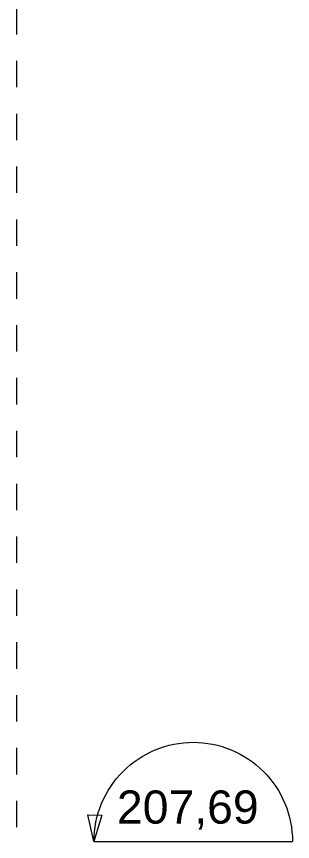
# Model space of a CAD drawing. Header units: metres. Extents: x 1838950 to 1842843, y 5171318 to 5174224.
# Drawn here: x 1841245.33 to 1841246.373, y 5171400.257 to 5171403.379 of the extents above; entities that cross this region are included whole.
import ezdxf

# ---------------------------------------------------------------- set-up
doc = ezdxf.new("R2010")
doc.units = ezdxf.units.M
doc.header["$LTSCALE"] = 0.0254
doc.linetypes.add('Style de ligne -1', pattern=[0.83328, 0.41656, -0.41672])
doc.layers.add('00 CHAZAL Coupe A.5', color=7, linetype='Continuous', lineweight=18)
doc.styles.add('Arial', font='arial.ttf')

# ---------------------------------------------------------------- blocks, each defined once
blk = doc.blocks.new('Groupe-1958-1')
at = {"layer": '00 CHAZAL Coupe A.5', "color": 7, "linetype": 'Continuous', "lineweight": 5}
blk.add_line((1841245.6227, 5171400.2569), (1841246.3732, 5171400.2569), dxfattribs=at)
at = {"layer": '00 CHAZAL Coupe A.5', "color": 7, "linetype": 'Continuous', "lineweight": 5, "flags": 128}
blk.add_lwpolyline([(1841245.6227, 5171400.2569), (1841245.6232, 5171400.2753), (1841245.6245, 5171400.2936), (1841245.6268, 5171400.3119), (1841245.6299, 5171400.3301), (1841245.634, 5171400.348), (1841245.6389, 5171400.3658), (1841245.6446, 5171400.3833), (1841245.6513, 5171400.4005), (1841245.6587, 5171400.4173), (1841245.667, 5171400.4337), (1841245.6761, 5171400.4498), (1841245.6859, 5171400.4653), (1841245.6965, 5171400.4804), (1841245.7079, 5171400.4949), (1841245.7199, 5171400.5089), (1841245.7326, 5171400.5222), (1841245.7459, 5171400.5349), (1841245.7599, 5171400.5469), (1841245.7744, 5171400.5583), (1841245.7894, 5171400.5689), (1841245.805, 5171400.5787), (1841245.821, 5171400.5878), (1841245.8375, 5171400.5961), (1841245.8543, 5171400.6035), (1841245.8715, 5171400.6102), (1841245.889, 5171400.616), (1841245.9067, 5171400.6209), (1841245.9247, 5171400.6249), (1841245.9428, 5171400.6281), (1841245.9611, 5171400.6303), (1841245.9795, 5171400.6317), (1841245.9979, 5171400.6321), (1841246.0163, 5171400.6317), (1841246.0347, 5171400.6303), (1841246.053, 5171400.6281), (1841246.0711, 5171400.6249), (1841246.0891, 5171400.6209), (1841246.1068, 5171400.616), (1841246.1243, 5171400.6102), (1841246.1415, 5171400.6036), (1841246.1583, 5171400.5961), (1841246.1748, 5171400.5878), (1841246.1908, 5171400.5788), (1841246.2064, 5171400.5689), (1841246.2214, 5171400.5583), (1841246.2359, 5171400.547), (1841246.2499, 5171400.5349), (1841246.2632, 5171400.5223), (1841246.2759, 5171400.5089), (1841246.288, 5171400.495), (1841246.2993, 5171400.4805), (1841246.3099, 5171400.4654), (1841246.3198, 5171400.4498), (1841246.3288, 5171400.4338), (1841246.3371, 5171400.4174), (1841246.3446, 5171400.4005), (1841246.3512, 5171400.3833), (1841246.357, 5171400.3659), (1841246.3619, 5171400.3481), (1841246.3659, 5171400.3301), (1841246.3691, 5171400.312), (1841246.3713, 5171400.2937), (1841246.3727, 5171400.2754), (1841246.3732, 5171400.2569)], dxfattribs=at)
blk.add_lwpolyline([(1841245.6525, 5171400.356), (1841245.6227, 5171400.2569), (1841245.5989, 5171400.3576)], close=True, dxfattribs=at)
at = {"layer": '00 CHAZAL Coupe A.5', "color": 18, "insert": (1841245.7095, 5171400.4499), "char_height": 0.1254, "attachment_point": 1, "rotation": 0.006, "line_spacing_factor": 0.96984, "style": 'Arial'}
blk.add_mtext('207,69', dxfattribs=at)

msp = doc.modelspace()

# ---------------------------------------------------------------- linework, layer by layer
at = {"layer": '00 CHAZAL Coupe A.5', "color": 7, "linetype": 'Style de ligne -1', "lineweight": 13}
msp.add_line((1841245.3298, 5171407.8108), (1841245.3298, 5171390.3325), dxfattribs=at)

# ---------------------------------------------------------------- block references
at = {"layer": '00 CHAZAL Coupe A.5', "color": 7}
msp.add_blockref('Groupe-1958-1', (0, 0), dxfattribs=at)

doc.saveas('drawing.dxf')
